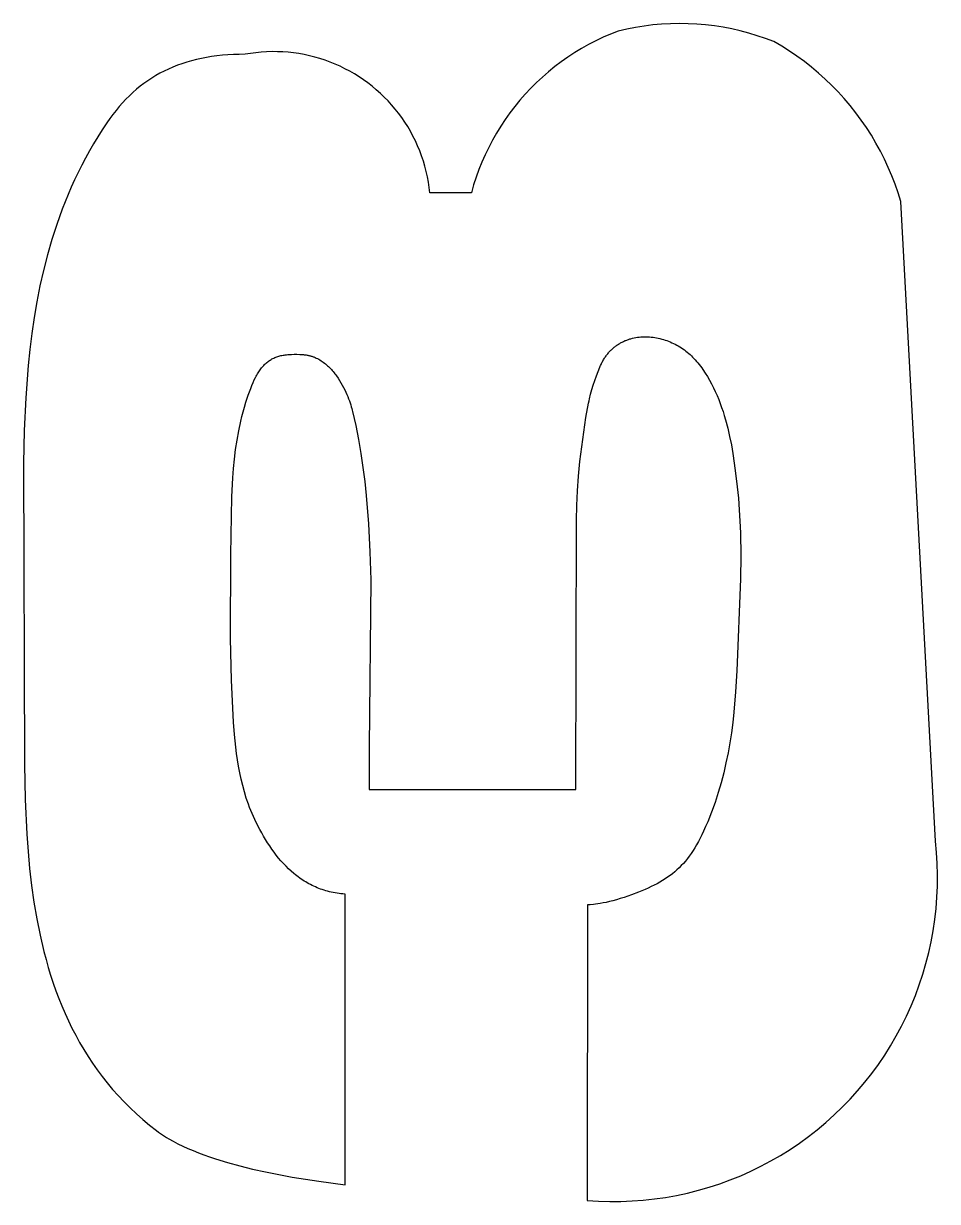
# Model space of a CAD drawing. Extents: x -486 to -411, y 6 to 106.
# Drawn here: x -456.73 to -452.69, y 38.22 to 43.42 of the extents above; entities that cross this region are included whole.
import ezdxf

# ---------------------------------------------------------------- set-up
doc = ezdxf.new("R2010")
doc.units = 0
doc.layers.add('MOSFET$MASK', color=7, linetype='CONTINUOUS')

msp = doc.modelspace()

# ---------------------------------------------------------------- linework, layer by layer
at = {"layer": 'MOSFET$MASK', "color": 250}
for p, q in [((-453.986, 43.412, -3.3305), (-454.0244, 43.406, -3.3305)), ((-453.9473, 43.4168, -3.3305), (-453.986, 43.412, -3.3305)), ((-453.9086, 43.4202, -3.3305), (-453.9473, 43.4168, -3.3305)), ((-453.8697, 43.4222, -3.3305), (-453.9086, 43.4202, -3.3305)), ((-453.8308, 43.4229, -3.3305), (-453.8697, 43.4222, -3.3305)), ((-453.7918, 43.4223, -3.3305), (-453.8308, 43.4229, -3.3305)), ((-453.7529, 43.4204, -3.3305), (-453.7918, 43.4223, -3.3305)), ((-453.7142, 43.4171, -3.3305), (-453.7529, 43.4204, -3.3305)), ((-453.6755, 43.4124, -3.3305), (-453.7142, 43.4171, -3.3305)), ((-453.637, 43.4065, -3.3305), (-453.6755, 43.4124, -3.3305)), ((-454.1666, 43.3624, -3.3305), (-454.1989, 43.347, -3.3305)), ((-454.1338, 43.3767, -3.3305), (-454.1666, 43.3624, -3.3305)), ((-454.1006, 43.3899, -3.3305), (-454.1338, 43.3767, -3.3305)), ((-454.0626, 43.3986, -3.3305), (-454.1006, 43.3899, -3.3305)), ((-454.0244, 43.406, -3.3305), (-454.0626, 43.3986, -3.3305)), ((-453.5988, 43.3992, -3.3305), (-453.637, 43.4065, -3.3305)), ((-453.5608, 43.3906, -3.3305), (-453.5988, 43.3992, -3.3305)), ((-453.5232, 43.3807, -3.3305), (-453.5608, 43.3906, -3.3305)), ((-453.4859, 43.3695, -3.3305), (-453.5232, 43.3807, -3.3305)), ((-453.449, 43.357, -3.3305), (-453.4859, 43.3695, -3.3305)), ((-453.4126, 43.3433, -3.3305), (-453.449, 43.357, -3.3305)), ((-454.2617, 43.313, -3.3305), (-454.2923, 43.2945, -3.3305)), ((-454.2306, 43.3306, -3.3305), (-454.2617, 43.313, -3.3305)), ((-454.1989, 43.347, -3.3305), (-454.2306, 43.3306, -3.3305)), ((-453.3779, 43.323, -3.3305), (-453.4126, 43.3433, -3.3305)), ((-453.3439, 43.3016, -3.3305), (-453.3779, 43.323, -3.3305)), ((-456.0058, 43.2526, -3.3305), (-456.0266, 43.2459, -3.3305)), ((-455.9847, 43.2587, -3.3305), (-456.0058, 43.2526, -3.3305)), ((-455.9631, 43.2642, -3.3305), (-455.9847, 43.2587, -3.3305)), ((-455.941, 43.2691, -3.3305), (-455.9631, 43.2642, -3.3305)), ((-455.9185, 43.2734, -3.3305), (-455.941, 43.2691, -3.3305)), ((-455.8955, 43.2771, -3.3305), (-455.9185, 43.2734, -3.3305)), ((-455.8721, 43.2803, -3.3305), (-455.8955, 43.2771, -3.3305)), ((-455.8481, 43.2828, -3.3305), (-455.8721, 43.2803, -3.3305)), ((-455.8237, 43.2848, -3.3305), (-455.8481, 43.2828, -3.3305)), ((-455.7988, 43.2862, -3.3305), (-455.8237, 43.2848, -3.3305)), ((-455.7735, 43.287, -3.3305), (-455.7988, 43.2862, -3.3305)), ((-455.7476, 43.2873, -3.3305), (-455.7735, 43.287, -3.3305)), ((-455.7241, 43.2912, -3.3305), (-455.7476, 43.2873, -3.3305)), ((-455.7004, 43.2944, -3.3305), (-455.7241, 43.2912, -3.3305)), ((-455.6767, 43.2967, -3.3305), (-455.7004, 43.2944, -3.3305)), ((-455.6529, 43.2982, -3.3305), (-455.6767, 43.2967, -3.3305)), ((-455.629, 43.2989, -3.3305), (-455.6529, 43.2982, -3.3305)), ((-455.6051, 43.2988, -3.3305), (-455.629, 43.2989, -3.3305)), ((-455.5813, 43.2979, -3.3305), (-455.6051, 43.2988, -3.3305)), ((-455.5575, 43.2961, -3.3305), (-455.5813, 43.2979, -3.3305)), ((-455.5338, 43.2935, -3.3305), (-455.5575, 43.2961, -3.3305)), ((-455.5102, 43.2901, -3.3305), (-455.5338, 43.2935, -3.3305)), ((-455.4867, 43.2859, -3.3305), (-455.5102, 43.2901, -3.3305)), ((-455.4633, 43.2809, -3.3305), (-455.4867, 43.2859, -3.3305)), ((-455.4402, 43.2751, -3.3305), (-455.4633, 43.2809, -3.3305)), ((-455.4173, 43.2684, -3.3305), (-455.4402, 43.2751, -3.3305)), ((-455.3946, 43.261, -3.3305), (-455.4173, 43.2684, -3.3305)), ((-455.3722, 43.2529, -3.3305), (-455.3946, 43.261, -3.3305)), ((-455.3501, 43.2439, -3.3305), (-455.3722, 43.2529, -3.3305)), ((-454.3514, 43.2543, -3.3305), (-454.3799, 43.2328, -3.3305)), ((-454.3222, 43.2749, -3.3305), (-454.3514, 43.2543, -3.3305)), ((-454.2923, 43.2945, -3.3305), (-454.3222, 43.2749, -3.3305)), ((-453.3106, 43.279, -3.3305), (-453.3439, 43.3016, -3.3305)), ((-453.2781, 43.2553, -3.3305), (-453.3106, 43.279, -3.3305)), ((-453.2465, 43.2305, -3.3305), (-453.2781, 43.2553, -3.3305)), ((-456.1238, 43.2036, -3.3305), (-456.1421, 43.1933, -3.3305)), ((-456.1052, 43.2132, -3.3305), (-456.1238, 43.2036, -3.3305)), ((-456.0862, 43.2223, -3.3305), (-456.1052, 43.2132, -3.3305)), ((-456.0667, 43.2308, -3.3305), (-456.0862, 43.2223, -3.3305)), ((-456.0468, 43.2387, -3.3305), (-456.0667, 43.2308, -3.3305)), ((-456.0266, 43.2459, -3.3305), (-456.0468, 43.2387, -3.3305)), ((-455.3283, 43.2342, -3.3305), (-455.3501, 43.2439, -3.3305)), ((-455.3068, 43.2238, -3.3305), (-455.3283, 43.2342, -3.3305)), ((-455.2857, 43.2126, -3.3305), (-455.3068, 43.2238, -3.3305)), ((-455.265, 43.2007, -3.3305), (-455.2857, 43.2126, -3.3305)), ((-455.2448, 43.1881, -3.3305), (-455.265, 43.2007, -3.3305)), ((-454.4077, 43.2102, -3.3305), (-454.4346, 43.1868, -3.3305)), ((-454.3799, 43.2328, -3.3305), (-454.4077, 43.2102, -3.3305)), ((-453.2157, 43.2047, -3.3305), (-453.2465, 43.2305, -3.3305)), ((-453.1857, 43.1779, -3.3305), (-453.2157, 43.2047, -3.3305)), ((-456.1944, 43.1588, -3.3305), (-456.2111, 43.1461, -3.3305)), ((-456.1773, 43.1709, -3.3305), (-456.1944, 43.1588, -3.3305)), ((-456.1599, 43.1824, -3.3305), (-456.1773, 43.1709, -3.3305)), ((-456.1421, 43.1933, -3.3305), (-456.1599, 43.1824, -3.3305)), ((-455.225, 43.1748, -3.3305), (-455.2448, 43.1881, -3.3305)), ((-455.2056, 43.1608, -3.3305), (-455.225, 43.1748, -3.3305)), ((-455.1868, 43.1462, -3.3305), (-455.2056, 43.1608, -3.3305)), ((-454.4608, 43.1625, -3.3305), (-454.4862, 43.1373, -3.3305)), ((-454.4346, 43.1868, -3.3305), (-454.4608, 43.1625, -3.3305)), ((-453.1567, 43.15, -3.3305), (-453.1857, 43.1779, -3.3305)), ((-453.1287, 43.1212, -3.3305), (-453.1567, 43.15, -3.3305)), ((-456.2589, 43.1042, -3.3305), (-456.2742, 43.089, -3.3305)), ((-456.2433, 43.1188, -3.3305), (-456.2589, 43.1042, -3.3305)), ((-456.2274, 43.1327, -3.3305), (-456.2433, 43.1188, -3.3305)), ((-456.2111, 43.1461, -3.3305), (-456.2274, 43.1327, -3.3305)), ((-455.1684, 43.1309, -3.3305), (-455.1868, 43.1462, -3.3305)), ((-455.1506, 43.115, -3.3305), (-455.1684, 43.1309, -3.3305)), ((-455.1334, 43.0985, -3.3305), (-455.1506, 43.115, -3.3305)), ((-455.1167, 43.0814, -3.3305), (-455.1334, 43.0985, -3.3305)), ((-454.5106, 43.1112, -3.3305), (-454.5342, 43.0844, -3.3305)), ((-454.4862, 43.1373, -3.3305), (-454.5106, 43.1112, -3.3305)), ((-453.1016, 43.0915, -3.3305), (-453.1287, 43.1212, -3.3305)), ((-456.3036, 43.0567, -3.3305), (-456.3178, 43.0397, -3.3305)), ((-456.289, 43.0732, -3.3305), (-456.3036, 43.0567, -3.3305)), ((-456.2742, 43.089, -3.3305), (-456.289, 43.0732, -3.3305)), ((-455.1007, 43.0638, -3.3305), (-455.1167, 43.0814, -3.3305)), ((-455.0852, 43.0456, -3.3305), (-455.1007, 43.0638, -3.3305)), ((-455.0704, 43.0269, -3.3305), (-455.0852, 43.0456, -3.3305)), ((-454.5569, 43.0567, -3.3305), (-454.5786, 43.0283, -3.3305)), ((-454.5342, 43.0844, -3.3305), (-454.5569, 43.0567, -3.3305)), ((-453.0756, 43.0609, -3.3305), (-453.1016, 43.0915, -3.3305)), ((-453.0506, 43.0294, -3.3305), (-453.0756, 43.0609, -3.3305)), ((-456.3453, 43.0036, -3.3305), (-456.3585, 42.9847, -3.3305)), ((-456.3317, 43.022, -3.3305), (-456.3453, 43.0036, -3.3305)), ((-456.3178, 43.0397, -3.3305), (-456.3317, 43.022, -3.3305)), ((-455.0562, 43.0077, -3.3305), (-455.0704, 43.0269, -3.3305)), ((-455.0428, 42.988, -3.3305), (-455.0562, 43.0077, -3.3305)), ((-454.5993, 42.9992, -3.3305), (-454.6191, 42.9694, -3.3305)), ((-454.5786, 43.0283, -3.3305), (-454.5993, 42.9992, -3.3305)), ((-453.0267, 42.997, -3.3305), (-453.0506, 43.0294, -3.3305)), ((-453.0039, 42.9639, -3.3305), (-453.0267, 42.997, -3.3305)), ((-456.3788, 42.9541, -3.3305), (-456.3983, 42.9233, -3.3305)), ((-456.3585, 42.9847, -3.3305), (-456.3788, 42.9541, -3.3305)), ((-455.0299, 42.9679, -3.3305), (-455.0428, 42.988, -3.3305)), ((-455.0178, 42.9473, -3.3305), (-455.0299, 42.9679, -3.3305)), ((-455.0065, 42.9263, -3.3305), (-455.0178, 42.9473, -3.3305)), ((-454.6378, 42.939, -3.3305), (-454.6555, 42.9079, -3.3305)), ((-454.6191, 42.9694, -3.3305), (-454.6378, 42.939, -3.3305)), ((-452.9822, 42.9301, -3.3305), (-453.0039, 42.9639, -3.3305)), ((-456.4172, 42.8922, -3.3305), (-456.4353, 42.8609, -3.3305)), ((-456.3983, 42.9233, -3.3305), (-456.4172, 42.8922, -3.3305)), ((-454.9958, 42.905, -3.3305), (-455.0065, 42.9263, -3.3305)), ((-454.9859, 42.8833, -3.3305), (-454.9958, 42.905, -3.3305)), ((-454.6555, 42.9079, -3.3305), (-454.6721, 42.8763, -3.3305)), ((-452.9617, 42.8955, -3.3305), (-452.9822, 42.9301, -3.3305)), ((-452.9424, 42.8603, -3.3305), (-452.9617, 42.8955, -3.3305)), ((-456.4353, 42.8609, -3.3305), (-456.4527, 42.8294, -3.3305)), ((-454.9767, 42.8613, -3.3305), (-454.9859, 42.8833, -3.3305)), ((-454.9683, 42.8389, -3.3305), (-454.9767, 42.8613, -3.3305)), ((-454.9607, 42.8163, -3.3305), (-454.9683, 42.8389, -3.3305)), ((-454.6877, 42.8441, -3.3305), (-454.7021, 42.8114, -3.3305)), ((-454.6721, 42.8763, -3.3305), (-454.6877, 42.8441, -3.3305)), ((-452.9243, 42.8244, -3.3305), (-452.9424, 42.8603, -3.3305)), ((-456.4694, 42.7977, -3.3305), (-456.4854, 42.7658, -3.3305)), ((-456.4527, 42.8294, -3.3305), (-456.4694, 42.7977, -3.3305)), ((-454.9539, 42.7934, -3.3305), (-454.9607, 42.8163, -3.3305)), ((-454.9478, 42.7704, -3.3305), (-454.9539, 42.7934, -3.3305)), ((-454.7021, 42.8114, -3.3305), (-454.7155, 42.7783, -3.3305)), ((-452.9074, 42.7879, -3.3305), (-452.9243, 42.8244, -3.3305)), ((-452.8917, 42.7509, -3.3305), (-452.9074, 42.7879, -3.3305)), ((-456.5008, 42.7336, -3.3305), (-456.5155, 42.7013, -3.3305)), ((-456.4854, 42.7658, -3.3305), (-456.5008, 42.7336, -3.3305)), ((-454.9426, 42.7471, -3.3305), (-454.9478, 42.7704, -3.3305)), ((-454.9381, 42.7236, -3.3305), (-454.9426, 42.7471, -3.3305)), ((-454.7277, 42.7447, -3.3305), (-454.7388, 42.7107, -3.3305)), ((-454.7155, 42.7783, -3.3305), (-454.7277, 42.7447, -3.3305)), ((-452.8773, 42.7134, -3.3305), (-452.8917, 42.7509, -3.3305)), ((-456.5155, 42.7013, -3.3305), (-456.5296, 42.6687, -3.3305)), ((-454.9345, 42.7001, -3.3305), (-454.9381, 42.7236, -3.3305)), ((-454.9317, 42.6764, -3.3305), (-454.9345, 42.7001, -3.3305)), ((-454.7388, 42.7107, -3.3305), (-454.7487, 42.6764, -3.3305)), ((-452.8641, 42.6754, -3.3305), (-452.8773, 42.7134, -3.3305)), ((-456.543, 42.636, -3.3305), (-456.5559, 42.6031, -3.3305)), ((-456.5296, 42.6687, -3.3305), (-456.543, 42.636, -3.3305)), ((-454.7487, 42.6764, -3.3305), (-454.9317, 42.6764, -3.3305)), ((-452.8523, 42.637, -3.3305), (-452.8641, 42.6754, -3.3305)), ((-452.6994, 39.814, -3.3305), (-452.8523, 42.637, -3.3305)), ((-456.5559, 42.6031, -3.3305), (-456.5798, 42.5367, -3.3305)), ((-456.5798, 42.5367, -3.3305), (-456.6014, 42.4696, -3.3305)), ((-456.6014, 42.4696, -3.3305), (-456.6209, 42.4019, -3.3305)), ((-456.6209, 42.4019, -3.3305), (-456.6383, 42.3336, -3.3305)), ((-456.6383, 42.3336, -3.3305), (-456.6538, 42.2647, -3.3305)), ((-456.6538, 42.2647, -3.3305), (-456.6674, 42.1953, -3.3305)), ((-456.6674, 42.1953, -3.3305), (-456.6793, 42.1255, -3.3305)), ((-456.6793, 42.1255, -3.3305), (-456.6896, 42.0552, -3.3305)), ((-456.6896, 42.0552, -3.3305), (-456.6983, 41.9845, -3.3305)), ((-454.1089, 42.0012, -3.3305), (-454.1058, 42.0034, -3.3305)), ((-454.1058, 42.0034, -3.3305), (-454.1026, 42.0056, -3.3305)), ((-454.1026, 42.0056, -3.3305), (-454.0995, 42.0077, -3.3305)), ((-454.0995, 42.0077, -3.3305), (-454.0962, 42.0097, -3.3305)), ((-454.0962, 42.0097, -3.3305), (-454.093, 42.0116, -3.3305)), ((-454.093, 42.0116, -3.3305), (-454.0897, 42.0135, -3.3305)), ((-454.0897, 42.0135, -3.3305), (-454.0864, 42.0154, -3.3305)), ((-454.0864, 42.0154, -3.3305), (-454.083, 42.0171, -3.3305)), ((-454.083, 42.0171, -3.3305), (-454.0797, 42.0188, -3.3305)), ((-454.0797, 42.0188, -3.3305), (-454.0763, 42.0204, -3.3305)), ((-454.0763, 42.0204, -3.3305), (-454.0728, 42.022, -3.3305)), ((-454.0728, 42.022, -3.3305), (-454.0694, 42.0235, -3.3305)), ((-454.0694, 42.0235, -3.3305), (-454.0659, 42.0249, -3.3305)), ((-454.0659, 42.0249, -3.3305), (-454.0624, 42.0263, -3.3305)), ((-454.0624, 42.0263, -3.3305), (-454.0589, 42.0276, -3.3305)), ((-454.0589, 42.0276, -3.3305), (-454.0554, 42.0288, -3.3305)), ((-454.0554, 42.0288, -3.3305), (-454.0518, 42.03, -3.3305)), ((-454.0518, 42.03, -3.3305), (-454.0482, 42.0311, -3.3305)), ((-454.0482, 42.0311, -3.3305), (-454.0446, 42.0321, -3.3305)), ((-454.0446, 42.0321, -3.3305), (-454.0373, 42.034, -3.3305)), ((-454.0373, 42.034, -3.3305), (-454.03, 42.0357, -3.3305)), ((-454.03, 42.0357, -3.3305), (-454.0226, 42.0371, -3.3305)), ((-454.0226, 42.0371, -3.3305), (-454.0151, 42.0383, -3.3305)), ((-454.0151, 42.0383, -3.3305), (-454.0076, 42.0392, -3.3305)), ((-454.0076, 42.0392, -3.3305), (-454.0001, 42.0399, -3.3305)), ((-454.0001, 42.0399, -3.3305), (-453.9925, 42.0404, -3.3305)), ((-453.9925, 42.0404, -3.3305), (-453.9848, 42.0406, -3.3305)), ((-453.9848, 42.0406, -3.3305), (-453.9772, 42.0406, -3.3305)), ((-453.9772, 42.0406, -3.3305), (-453.9695, 42.0404, -3.3305)), ((-453.9695, 42.0404, -3.3305), (-453.9618, 42.0399, -3.3305)), ((-453.9618, 42.0399, -3.3305), (-453.9541, 42.0392, -3.3305)), ((-453.9541, 42.0392, -3.3305), (-453.9464, 42.0383, -3.3305)), ((-453.9464, 42.0383, -3.3305), (-453.9387, 42.0372, -3.3305)), ((-453.9387, 42.0372, -3.3305), (-453.931, 42.0359, -3.3305)), ((-453.931, 42.0359, -3.3305), (-453.9233, 42.0343, -3.3305)), ((-453.9233, 42.0343, -3.3305), (-453.9157, 42.0326, -3.3305)), ((-453.9157, 42.0326, -3.3305), (-453.908, 42.0306, -3.3305)), ((-453.908, 42.0306, -3.3305), (-453.9004, 42.0284, -3.3305)), ((-453.9004, 42.0284, -3.3305), (-453.8929, 42.026, -3.3305)), ((-453.8929, 42.026, -3.3305), (-453.8854, 42.0235, -3.3305)), ((-453.8854, 42.0235, -3.3305), (-453.8779, 42.0207, -3.3305)), ((-453.8779, 42.0207, -3.3305), (-453.8706, 42.0177, -3.3305)), ((-453.8706, 42.0177, -3.3305), (-453.8632, 42.0145, -3.3305)), ((-453.8632, 42.0145, -3.3305), (-453.856, 42.0112, -3.3305)), ((-453.856, 42.0112, -3.3305), (-453.8488, 42.0076, -3.3305)), ((-453.8488, 42.0076, -3.3305), (-453.8418, 42.0039, -3.3305)), ((-453.8418, 42.0039, -3.3305), (-453.8348, 41.9999, -3.3305)), ((-456.6983, 41.9845, -3.3305), (-456.7057, 41.9135, -3.3305)), ((-455.6127, 41.9504, -3.3305), (-455.6083, 41.952, -3.3305)), ((-455.6083, 41.952, -3.3305), (-455.6039, 41.9535, -3.3305)), ((-455.6039, 41.9535, -3.3305), (-455.5994, 41.9548, -3.3305)), ((-455.5994, 41.9548, -3.3305), (-455.5948, 41.9561, -3.3305)), ((-455.5948, 41.9561, -3.3305), (-455.5901, 41.9573, -3.3305)), ((-455.5901, 41.9573, -3.3305), (-455.5853, 41.9583, -3.3305)), ((-455.5853, 41.9583, -3.3305), (-455.5804, 41.9593, -3.3305)), ((-455.5804, 41.9593, -3.3305), (-455.5754, 41.9601, -3.3305)), ((-455.5754, 41.9601, -3.3305), (-455.5703, 41.9609, -3.3305)), ((-455.5703, 41.9609, -3.3305), (-455.5651, 41.9615, -3.3305)), ((-455.5651, 41.9615, -3.3305), (-455.5598, 41.9621, -3.3305)), ((-455.5598, 41.9621, -3.3305), (-455.5543, 41.9625, -3.3305)), ((-455.5543, 41.9625, -3.3305), (-455.5488, 41.9629, -3.3305)), ((-455.5488, 41.9629, -3.3305), (-455.5431, 41.9631, -3.3305)), ((-455.5431, 41.9631, -3.3305), (-455.5315, 41.9634, -3.3305)), ((-455.5315, 41.9634, -3.3305), (-455.5193, 41.9633, -3.3305)), ((-455.5193, 41.9633, -3.3305), (-455.5067, 41.9629, -3.3305)), ((-455.5067, 41.9629, -3.3305), (-455.4935, 41.9622, -3.3305)), ((-455.4935, 41.9622, -3.3305), (-455.4902, 41.9619, -3.3305)), ((-455.4902, 41.9619, -3.3305), (-455.487, 41.9616, -3.3305)), ((-455.487, 41.9616, -3.3305), (-455.4838, 41.9613, -3.3305)), ((-455.4838, 41.9613, -3.3305), (-455.4807, 41.9608, -3.3305)), ((-455.4807, 41.9608, -3.3305), (-455.4775, 41.9604, -3.3305)), ((-455.4775, 41.9604, -3.3305), (-455.4744, 41.9598, -3.3305)), ((-455.4744, 41.9598, -3.3305), (-455.4713, 41.9592, -3.3305)), ((-455.4713, 41.9592, -3.3305), (-455.4683, 41.9586, -3.3305)), ((-455.4683, 41.9586, -3.3305), (-455.4652, 41.9579, -3.3305)), ((-455.4652, 41.9579, -3.3305), (-455.4622, 41.9571, -3.3305)), ((-455.4622, 41.9571, -3.3305), (-455.4592, 41.9563, -3.3305)), ((-455.4592, 41.9563, -3.3305), (-455.4563, 41.9554, -3.3305)), ((-455.4563, 41.9554, -3.3305), (-455.4533, 41.9545, -3.3305)), ((-455.4533, 41.9545, -3.3305), (-455.4504, 41.9536, -3.3305)), ((-455.4504, 41.9536, -3.3305), (-455.4476, 41.9525, -3.3305)), ((-455.4476, 41.9525, -3.3305), (-455.4447, 41.9515, -3.3305)), ((-455.4447, 41.9515, -3.3305), (-455.4419, 41.9504, -3.3305)), ((-454.1586, 41.9493, -3.3305), (-454.1562, 41.9528, -3.3305)), ((-454.1562, 41.9528, -3.3305), (-454.1538, 41.9562, -3.3305)), ((-454.1538, 41.9562, -3.3305), (-454.1513, 41.9595, -3.3305)), ((-454.1513, 41.9595, -3.3305), (-454.1488, 41.9628, -3.3305)), ((-454.1488, 41.9628, -3.3305), (-454.1462, 41.966, -3.3305)), ((-454.1462, 41.966, -3.3305), (-454.1436, 41.9692, -3.3305)), ((-454.1436, 41.9692, -3.3305), (-454.1409, 41.9722, -3.3305)), ((-454.1409, 41.9722, -3.3305), (-454.1382, 41.9752, -3.3305)), ((-454.1382, 41.9752, -3.3305), (-454.1354, 41.9781, -3.3305)), ((-454.1354, 41.9781, -3.3305), (-454.1326, 41.981, -3.3305)), ((-454.1326, 41.981, -3.3305), (-454.1298, 41.9837, -3.3305)), ((-454.1298, 41.9837, -3.3305), (-454.1269, 41.9864, -3.3305)), ((-454.1269, 41.9864, -3.3305), (-454.124, 41.9891, -3.3305)), ((-454.124, 41.9891, -3.3305), (-454.1211, 41.9916, -3.3305)), ((-454.1211, 41.9916, -3.3305), (-454.1181, 41.9941, -3.3305)), ((-454.1181, 41.9941, -3.3305), (-454.1151, 41.9966, -3.3305)), ((-454.1151, 41.9966, -3.3305), (-454.112, 41.9989, -3.3305)), ((-454.112, 41.9989, -3.3305), (-454.1089, 42.0012, -3.3305)), ((-453.8348, 41.9999, -3.3305), (-453.8279, 41.9958, -3.3305)), ((-453.8279, 41.9958, -3.3305), (-453.8211, 41.9915, -3.3305)), ((-453.8211, 41.9915, -3.3305), (-453.8144, 41.987, -3.3305)), ((-453.8144, 41.987, -3.3305), (-453.8078, 41.9824, -3.3305)), ((-453.8078, 41.9824, -3.3305), (-453.8014, 41.9776, -3.3305)), ((-453.8014, 41.9776, -3.3305), (-453.7951, 41.9726, -3.3305)), ((-453.7951, 41.9726, -3.3305), (-453.7889, 41.9674, -3.3305)), ((-453.7889, 41.9674, -3.3305), (-453.7829, 41.9621, -3.3305)), ((-453.7829, 41.9621, -3.3305), (-453.777, 41.9566, -3.3305)), ((-453.777, 41.9566, -3.3305), (-453.7713, 41.9509, -3.3305)), ((-456.7057, 41.9135, -3.3305), (-456.7166, 41.7706, -3.3305)), ((-455.6812, 41.895, -3.3305), (-455.6782, 41.8992, -3.3305)), ((-455.6782, 41.8992, -3.3305), (-455.675, 41.9033, -3.3305)), ((-455.675, 41.9033, -3.3305), (-455.6719, 41.9071, -3.3305)), ((-455.6719, 41.9071, -3.3305), (-455.6686, 41.9109, -3.3305)), ((-455.6686, 41.9109, -3.3305), (-455.6654, 41.9145, -3.3305)), ((-455.6654, 41.9145, -3.3305), (-455.662, 41.9179, -3.3305)), ((-455.662, 41.9179, -3.3305), (-455.6586, 41.9212, -3.3305)), ((-455.6586, 41.9212, -3.3305), (-455.6552, 41.9244, -3.3305)), ((-455.6552, 41.9244, -3.3305), (-455.6517, 41.9274, -3.3305)), ((-455.6517, 41.9274, -3.3305), (-455.6481, 41.9303, -3.3305)), ((-455.6481, 41.9303, -3.3305), (-455.6445, 41.933, -3.3305)), ((-455.6445, 41.933, -3.3305), (-455.6408, 41.9357, -3.3305)), ((-455.6408, 41.9357, -3.3305), (-455.637, 41.9381, -3.3305)), ((-455.637, 41.9381, -3.3305), (-455.6331, 41.9405, -3.3305)), ((-455.6331, 41.9405, -3.3305), (-455.6292, 41.9427, -3.3305)), ((-455.6292, 41.9427, -3.3305), (-455.6252, 41.9448, -3.3305)), ((-455.6252, 41.9448, -3.3305), (-455.6211, 41.9468, -3.3305)), ((-455.6211, 41.9468, -3.3305), (-455.6169, 41.9486, -3.3305)), ((-455.6169, 41.9486, -3.3305), (-455.6127, 41.9504, -3.3305)), ((-455.4419, 41.9504, -3.3305), (-455.4391, 41.9492, -3.3305)), ((-455.4391, 41.9492, -3.3305), (-455.4336, 41.9467, -3.3305)), ((-455.4336, 41.9467, -3.3305), (-455.4282, 41.9441, -3.3305)), ((-455.4282, 41.9441, -3.3305), (-455.4228, 41.9413, -3.3305)), ((-455.4228, 41.9413, -3.3305), (-455.4176, 41.9383, -3.3305)), ((-455.4176, 41.9383, -3.3305), (-455.4125, 41.9351, -3.3305)), ((-455.4125, 41.9351, -3.3305), (-455.4075, 41.9318, -3.3305)), ((-455.4075, 41.9318, -3.3305), (-455.4026, 41.9284, -3.3305)), ((-455.4026, 41.9284, -3.3305), (-455.3978, 41.9248, -3.3305)), ((-455.3978, 41.9248, -3.3305), (-455.3931, 41.921, -3.3305)), ((-455.3931, 41.921, -3.3305), (-455.3885, 41.9171, -3.3305)), ((-455.3885, 41.9171, -3.3305), (-455.3839, 41.9131, -3.3305)), ((-455.3839, 41.9131, -3.3305), (-455.3795, 41.909, -3.3305)), ((-455.3795, 41.909, -3.3305), (-455.3752, 41.9048, -3.3305)), ((-455.3752, 41.9048, -3.3305), (-455.371, 41.9005, -3.3305)), ((-455.371, 41.9005, -3.3305), (-455.3668, 41.896, -3.3305)), ((-454.1891, 41.8871, -3.3305), (-454.1816, 41.906, -3.3305)), ((-454.1816, 41.906, -3.3305), (-454.1798, 41.9103, -3.3305)), ((-454.1798, 41.9103, -3.3305), (-454.1779, 41.9145, -3.3305)), ((-454.1779, 41.9145, -3.3305), (-454.176, 41.9187, -3.3305)), ((-454.176, 41.9187, -3.3305), (-454.174, 41.9228, -3.3305)), ((-454.174, 41.9228, -3.3305), (-454.1719, 41.9268, -3.3305)), ((-454.1719, 41.9268, -3.3305), (-454.1698, 41.9307, -3.3305)), ((-454.1698, 41.9307, -3.3305), (-454.1677, 41.9346, -3.3305)), ((-454.1677, 41.9346, -3.3305), (-454.1655, 41.9384, -3.3305)), ((-454.1655, 41.9384, -3.3305), (-454.1633, 41.9421, -3.3305)), ((-454.1633, 41.9421, -3.3305), (-454.161, 41.9457, -3.3305)), ((-454.161, 41.9457, -3.3305), (-454.1586, 41.9493, -3.3305)), ((-453.7713, 41.9509, -3.3305), (-453.7657, 41.9451, -3.3305)), ((-453.7657, 41.9451, -3.3305), (-453.7603, 41.9392, -3.3305)), ((-453.7603, 41.9392, -3.3305), (-453.7543, 41.9322, -3.3305)), ((-453.7543, 41.9322, -3.3305), (-453.7483, 41.9251, -3.3305)), ((-453.7483, 41.9251, -3.3305), (-453.7426, 41.9179, -3.3305)), ((-453.7426, 41.9179, -3.3305), (-453.7369, 41.9105, -3.3305)), ((-453.7369, 41.9105, -3.3305), (-453.7314, 41.9031, -3.3305)), ((-453.7314, 41.9031, -3.3305), (-453.7261, 41.8956, -3.3305)), ((-455.7126, 41.8381, -3.3305), (-455.7072, 41.85, -3.3305)), ((-455.7072, 41.85, -3.3305), (-455.7016, 41.8612, -3.3305)), ((-455.7016, 41.8612, -3.3305), (-455.6988, 41.8665, -3.3305)), ((-455.6988, 41.8665, -3.3305), (-455.696, 41.8717, -3.3305)), ((-455.696, 41.8717, -3.3305), (-455.6931, 41.8767, -3.3305)), ((-455.6931, 41.8767, -3.3305), (-455.6902, 41.8815, -3.3305)), ((-455.6902, 41.8815, -3.3305), (-455.6872, 41.8862, -3.3305)), ((-455.6872, 41.8862, -3.3305), (-455.6843, 41.8907, -3.3305)), ((-455.6843, 41.8907, -3.3305), (-455.6812, 41.895, -3.3305)), ((-455.3668, 41.896, -3.3305), (-455.3628, 41.8915, -3.3305)), ((-455.3628, 41.8915, -3.3305), (-455.3589, 41.8869, -3.3305)), ((-455.3589, 41.8869, -3.3305), (-455.355, 41.8822, -3.3305)), ((-455.355, 41.8822, -3.3305), (-455.3513, 41.8775, -3.3305)), ((-455.3513, 41.8775, -3.3305), (-455.3476, 41.8726, -3.3305)), ((-455.3476, 41.8726, -3.3305), (-455.344, 41.8677, -3.3305)), ((-455.344, 41.8677, -3.3305), (-455.3371, 41.8578, -3.3305)), ((-455.3371, 41.8578, -3.3305), (-455.3306, 41.8477, -3.3305)), ((-455.3306, 41.8477, -3.3305), (-455.3245, 41.8374, -3.3305)), ((-454.2102, 41.8274, -3.3305), (-454.2035, 41.8476, -3.3305)), ((-454.2035, 41.8476, -3.3305), (-454.1964, 41.8676, -3.3305)), ((-454.1964, 41.8676, -3.3305), (-454.1891, 41.8871, -3.3305)), ((-453.7261, 41.8956, -3.3305), (-453.7157, 41.8804, -3.3305)), ((-453.7157, 41.8804, -3.3305), (-453.7059, 41.8647, -3.3305)), ((-453.7059, 41.8647, -3.3305), (-453.6965, 41.8487, -3.3305)), ((-453.6965, 41.8487, -3.3305), (-453.6876, 41.8324, -3.3305)), ((-455.7337, 41.7833, -3.3305), (-455.7285, 41.7982, -3.3305)), ((-455.7285, 41.7982, -3.3305), (-455.7232, 41.8122, -3.3305)), ((-455.7232, 41.8122, -3.3305), (-455.718, 41.8255, -3.3305)), ((-455.718, 41.8255, -3.3305), (-455.7126, 41.8381, -3.3305)), ((-455.3245, 41.8374, -3.3305), (-455.3187, 41.8271, -3.3305)), ((-455.3187, 41.8271, -3.3305), (-455.3132, 41.8168, -3.3305)), ((-455.3132, 41.8168, -3.3305), (-455.3081, 41.8066, -3.3305)), ((-455.3081, 41.8066, -3.3305), (-455.3033, 41.7964, -3.3305)), ((-455.3033, 41.7964, -3.3305), (-455.2989, 41.7863, -3.3305)), ((-454.2221, 41.787, -3.3305), (-454.2165, 41.8072, -3.3305)), ((-454.2165, 41.8072, -3.3305), (-454.2102, 41.8274, -3.3305)), ((-453.6876, 41.8324, -3.3305), (-453.6792, 41.8158, -3.3305)), ((-453.6792, 41.8158, -3.3305), (-453.6712, 41.799, -3.3305)), ((-453.6712, 41.799, -3.3305), (-453.6636, 41.7818, -3.3305)), ((-456.7166, 41.7706, -3.3305), (-456.7232, 41.6268, -3.3305)), ((-455.7504, 41.7303, -3.3305), (-455.7441, 41.7514, -3.3305)), ((-455.7441, 41.7514, -3.3305), (-455.7337, 41.7833, -3.3305)), ((-455.2989, 41.7863, -3.3305), (-455.2948, 41.7765, -3.3305)), ((-455.2948, 41.7765, -3.3305), (-455.291, 41.7668, -3.3305)), ((-455.291, 41.7668, -3.3305), (-455.2875, 41.7575, -3.3305)), ((-455.2875, 41.7575, -3.3305), (-455.2844, 41.7485, -3.3305)), ((-455.2844, 41.7485, -3.3305), (-455.2815, 41.7399, -3.3305)), ((-454.2424, 41.6842, -3.3305), (-454.231, 41.7481, -3.3305)), ((-454.231, 41.7481, -3.3305), (-454.2291, 41.7576, -3.3305)), ((-454.2291, 41.7576, -3.3305), (-454.227, 41.7673, -3.3305)), ((-454.227, 41.7673, -3.3305), (-454.2221, 41.787, -3.3305)), ((-453.6636, 41.7818, -3.3305), (-453.6564, 41.7644, -3.3305)), ((-453.6564, 41.7644, -3.3305), (-453.6497, 41.7468, -3.3305)), ((-453.6497, 41.7468, -3.3305), (-453.6433, 41.729, -3.3305)), ((-455.7618, 41.6884, -3.3305), (-455.7563, 41.7093, -3.3305)), ((-455.7563, 41.7093, -3.3305), (-455.7504, 41.7303, -3.3305)), ((-455.2815, 41.7399, -3.3305), (-455.279, 41.7317, -3.3305)), ((-455.279, 41.7317, -3.3305), (-455.2768, 41.724, -3.3305)), ((-455.2768, 41.724, -3.3305), (-455.2748, 41.7169, -3.3305)), ((-455.2748, 41.7169, -3.3305), (-455.2732, 41.7104, -3.3305)), ((-455.2732, 41.7104, -3.3305), (-455.2595, 41.6493, -3.3305)), ((-453.6433, 41.729, -3.3305), (-453.6373, 41.7111, -3.3305)), ((-453.6373, 41.7111, -3.3305), (-453.6316, 41.6929, -3.3305)), ((-453.6316, 41.6929, -3.3305), (-453.6263, 41.6746, -3.3305)), ((-455.7759, 41.6257, -3.3305), (-455.7669, 41.6675, -3.3305)), ((-455.7669, 41.6675, -3.3305), (-455.7618, 41.6884, -3.3305)), ((-455.2595, 41.6493, -3.3305), (-455.2473, 41.5879, -3.3305)), ((-454.2525, 41.6199, -3.3305), (-454.2424, 41.6842, -3.3305)), ((-453.6263, 41.6746, -3.3305), (-453.6165, 41.6377, -3.3305)), ((-456.7232, 41.6268, -3.3305), (-456.7263, 41.4825, -3.3305)), ((-455.7836, 41.584, -3.3305), (-455.7759, 41.6257, -3.3305)), ((-455.2473, 41.5879, -3.3305), (-455.2367, 41.5262, -3.3305)), ((-454.2614, 41.5554, -3.3305), (-454.2525, 41.6199, -3.3305)), ((-453.6165, 41.6377, -3.3305), (-453.608, 41.6004, -3.3305)), ((-453.608, 41.6004, -3.3305), (-453.6005, 41.563, -3.3305)), ((-455.7951, 41.5008, -3.3305), (-455.7899, 41.5424, -3.3305)), ((-455.7899, 41.5424, -3.3305), (-455.7836, 41.584, -3.3305)), ((-454.2689, 41.4906, -3.3305), (-454.2614, 41.5554, -3.3305)), ((-453.6005, 41.563, -3.3305), (-453.5939, 41.5255, -3.3305)), ((-455.7993, 41.4591, -3.3305), (-455.7951, 41.5008, -3.3305)), ((-455.2367, 41.5262, -3.3305), (-455.2275, 41.4642, -3.3305)), ((-454.275, 41.4257, -3.3305), (-454.2689, 41.4906, -3.3305)), ((-453.5939, 41.5255, -3.3305), (-453.583, 41.4511, -3.3305)), ((-456.7263, 41.4825, -3.3305), (-456.7225, 40.1531, -3.3305)), ((-455.8025, 41.4174, -3.3305), (-455.7993, 41.4591, -3.3305)), ((-455.2275, 41.4642, -3.3305), (-455.2195, 41.4021, -3.3305)), ((-453.583, 41.4511, -3.3305), (-453.5743, 41.3785, -3.3305)), ((-455.8068, 41.3337, -3.3305), (-455.8025, 41.4174, -3.3305)), ((-455.2195, 41.4021, -3.3305), (-455.2128, 41.3398, -3.3305)), ((-454.2798, 41.3607, -3.3305), (-454.275, 41.4257, -3.3305)), ((-455.8105, 41.0778, -3.3305), (-455.8068, 41.3337, -3.3305)), ((-455.2128, 41.3398, -3.3305), (-455.2026, 41.215, -3.3305)), ((-454.2831, 41.2956, -3.3305), (-454.2798, 41.3607, -3.3305)), ((-453.5743, 41.3785, -3.3305), (-453.5692, 41.3279, -3.3305)), ((-453.5692, 41.3279, -3.3305), (-453.5653, 41.2773, -3.3305)), ((-454.285, 41.2307, -3.3305), (-454.2831, 41.2956, -3.3305)), ((-453.5653, 41.2773, -3.3305), (-453.5624, 41.2266, -3.3305)), ((-454.2872, 40.043, -3.3305), (-454.285, 41.2307, -3.3305)), ((-453.5624, 41.2266, -3.3305), (-453.5604, 41.1758, -3.3305)), ((-455.2026, 41.215, -3.3305), (-455.1963, 41.092, -3.3305)), ((-453.5604, 41.1758, -3.3305), (-453.559, 41.0741, -3.3305)), ((-455.8118, 40.7088, -3.3305), (-455.8105, 41.0778, -3.3305)), ((-455.1963, 41.092, -3.3305), (-455.193, 40.9684, -3.3305)), ((-453.559, 41.0741, -3.3305), (-453.5601, 40.9723, -3.3305)), ((-455.193, 40.9684, -3.3305), (-455.1992, 40.2301, -3.3305)), ((-453.5601, 40.9723, -3.3305), (-453.5767, 40.5657, -3.3305)), ((-455.8078, 40.5244, -3.3305), (-455.8118, 40.7088, -3.3305)), ((-453.5767, 40.5657, -3.3305), (-453.5817, 40.4742, -3.3305)), ((-455.7987, 40.3401, -3.3305), (-455.8078, 40.5244, -3.3305)), ((-453.5817, 40.4742, -3.3305), (-453.5894, 40.3834, -3.3305)), ((-455.7945, 40.2852, -3.3305), (-455.7987, 40.3401, -3.3305)), ((-453.5894, 40.3834, -3.3305), (-453.5944, 40.3383, -3.3305)), ((-453.6004, 40.2934, -3.3305), (-453.6072, 40.2487, -3.3305)), ((-453.5944, 40.3383, -3.3305), (-453.6004, 40.2934, -3.3305)), ((-455.7889, 40.2294, -3.3305), (-455.7945, 40.2852, -3.3305)), ((-453.6072, 40.2487, -3.3305), (-453.6151, 40.2042, -3.3305)), ((-455.7854, 40.2013, -3.3305), (-455.7889, 40.2294, -3.3305)), ((-455.7813, 40.1731, -3.3305), (-455.7854, 40.2013, -3.3305)), ((-455.1992, 40.2301, -3.3305), (-455.1992, 40.043, -3.3305)), ((-453.6151, 40.2042, -3.3305), (-453.6241, 40.1599, -3.3305)), ((-456.7225, 40.1531, -3.3305), (-456.7193, 39.9988, -3.3305)), ((-455.7767, 40.1449, -3.3305), (-455.7813, 40.1731, -3.3305)), ((-455.7713, 40.1167, -3.3305), (-455.7767, 40.1449, -3.3305)), ((-453.6241, 40.1599, -3.3305), (-453.6343, 40.1159, -3.3305)), ((-455.7653, 40.0885, -3.3305), (-455.7713, 40.1167, -3.3305)), ((-455.7585, 40.0605, -3.3305), (-455.7653, 40.0885, -3.3305)), ((-453.6343, 40.1159, -3.3305), (-453.6457, 40.0722, -3.3305)), ((-455.7509, 40.0325, -3.3305), (-455.7585, 40.0605, -3.3305)), ((-455.7425, 40.0048, -3.3305), (-455.7509, 40.0325, -3.3305)), ((-455.1992, 40.043, -3.3305), (-454.2872, 40.043, -3.3305)), ((-453.6584, 40.0288, -3.3305), (-453.6724, 39.9857, -3.3305)), ((-453.6457, 40.0722, -3.3305), (-453.6584, 40.0288, -3.3305)), ((-456.7193, 39.9988, -3.3305), (-456.712, 39.8454, -3.3305)), ((-455.7331, 39.9773, -3.3305), (-455.7425, 40.0048, -3.3305)), ((-455.728, 39.9636, -3.3305), (-455.7331, 39.9773, -3.3305)), ((-453.6724, 39.9857, -3.3305), (-453.6879, 39.9429, -3.3305)), ((-455.7227, 39.95, -3.3305), (-455.728, 39.9636, -3.3305)), ((-455.7171, 39.9365, -3.3305), (-455.7227, 39.95, -3.3305)), ((-455.7112, 39.9231, -3.3305), (-455.7171, 39.9365, -3.3305)), ((-453.6879, 39.9429, -3.3305), (-453.7049, 39.9004, -3.3305)), ((-455.7051, 39.9098, -3.3305), (-455.7112, 39.9231, -3.3305)), ((-455.6987, 39.8966, -3.3305), (-455.7051, 39.9098, -3.3305)), ((-455.6829, 39.866, -3.3305), (-455.6987, 39.8966, -3.3305)), ((-453.714, 39.8793, -3.3305), (-453.7235, 39.8583, -3.3305)), ((-453.7049, 39.9004, -3.3305), (-453.714, 39.8793, -3.3305)), ((-456.712, 39.8454, -3.3305), (-456.7064, 39.7694, -3.3305)), ((-455.6746, 39.851, -3.3305), (-455.6829, 39.866, -3.3305)), ((-455.6662, 39.8362, -3.3305), (-455.6746, 39.851, -3.3305)), ((-455.6575, 39.8217, -3.3305), (-455.6662, 39.8362, -3.3305)), ((-455.6485, 39.8074, -3.3305), (-455.6575, 39.8217, -3.3305)), ((-453.7385, 39.8274, -3.3305), (-453.7461, 39.8129, -3.3305)), ((-453.7309, 39.8425, -3.3305), (-453.7385, 39.8274, -3.3305)), ((-453.7235, 39.8583, -3.3305), (-453.7309, 39.8425, -3.3305)), ((-456.7064, 39.7694, -3.3305), (-456.6994, 39.6939, -3.3305)), ((-455.6393, 39.7933, -3.3305), (-455.6485, 39.8074, -3.3305)), ((-455.6298, 39.7796, -3.3305), (-455.6393, 39.7933, -3.3305)), ((-455.6201, 39.7661, -3.3305), (-455.6298, 39.7796, -3.3305)), ((-453.7697, 39.7729, -3.3305), (-453.7779, 39.7607, -3.3305)), ((-453.7617, 39.7857, -3.3305), (-453.7697, 39.7729, -3.3305)), ((-453.7538, 39.799, -3.3305), (-453.7617, 39.7857, -3.3305)), ((-453.7461, 39.8129, -3.3305), (-453.7538, 39.799, -3.3305)), ((-452.6946, 39.7647, -3.3305), (-452.6994, 39.814, -3.3305)), ((-455.6101, 39.753, -3.3305), (-455.6201, 39.7661, -3.3305)), ((-455.5998, 39.7401, -3.3305), (-455.6101, 39.753, -3.3305)), ((-455.5893, 39.7277, -3.3305), (-455.5998, 39.7401, -3.3305)), ((-455.5784, 39.7156, -3.3305), (-455.5893, 39.7277, -3.3305)), ((-453.8124, 39.7166, -3.3305), (-453.8215, 39.7067, -3.3305)), ((-453.8034, 39.7269, -3.3305), (-453.8124, 39.7166, -3.3305)), ((-453.7947, 39.7377, -3.3305), (-453.8034, 39.7269, -3.3305)), ((-453.7862, 39.749, -3.3305), (-453.7947, 39.7377, -3.3305)), ((-453.7779, 39.7607, -3.3305), (-453.7862, 39.749, -3.3305)), ((-452.6916, 39.7153, -3.3305), (-452.6946, 39.7647, -3.3305)), ((-456.6994, 39.6939, -3.3305), (-456.6907, 39.619, -3.3305)), ((-455.5672, 39.7039, -3.3305), (-455.5784, 39.7156, -3.3305)), ((-455.5558, 39.6926, -3.3305), (-455.5672, 39.7039, -3.3305)), ((-455.544, 39.6818, -3.3305), (-455.5558, 39.6926, -3.3305)), ((-455.5319, 39.6714, -3.3305), (-455.544, 39.6818, -3.3305)), ((-455.5257, 39.6663, -3.3305), (-455.5319, 39.6714, -3.3305)), ((-455.5194, 39.6614, -3.3305), (-455.5257, 39.6663, -3.3305)), ((-453.8607, 39.671, -3.3305), (-453.8712, 39.6629, -3.3305)), ((-453.8505, 39.6794, -3.3305), (-453.8607, 39.671, -3.3305)), ((-453.8406, 39.6881, -3.3305), (-453.8505, 39.6794, -3.3305)), ((-453.8309, 39.6972, -3.3305), (-453.8406, 39.6881, -3.3305)), ((-453.8215, 39.7067, -3.3305), (-453.8309, 39.6972, -3.3305)), ((-452.6902, 39.6659, -3.3305), (-452.6916, 39.7153, -3.3305)), ((-452.6906, 39.6164, -3.3305), (-452.6902, 39.6659, -3.3305)), ((-456.6907, 39.619, -3.3305), (-456.6802, 39.5448, -3.3305)), ((-455.5131, 39.6566, -3.3305), (-455.5194, 39.6614, -3.3305)), ((-455.5066, 39.652, -3.3305), (-455.5131, 39.6566, -3.3305)), ((-455.5001, 39.6474, -3.3305), (-455.5066, 39.652, -3.3305)), ((-455.4935, 39.643, -3.3305), (-455.5001, 39.6474, -3.3305)), ((-455.4868, 39.6387, -3.3305), (-455.4935, 39.643, -3.3305)), ((-455.48, 39.6345, -3.3305), (-455.4868, 39.6387, -3.3305)), ((-455.4732, 39.6305, -3.3305), (-455.48, 39.6345, -3.3305)), ((-455.4662, 39.6266, -3.3305), (-455.4732, 39.6305, -3.3305)), ((-455.4592, 39.6229, -3.3305), (-455.4662, 39.6266, -3.3305)), ((-455.452, 39.6193, -3.3305), (-455.4592, 39.6229, -3.3305)), ((-455.4448, 39.6158, -3.3305), (-455.452, 39.6193, -3.3305)), ((-455.4374, 39.6125, -3.3305), (-455.4448, 39.6158, -3.3305)), ((-455.43, 39.6093, -3.3305), (-455.4374, 39.6125, -3.3305)), ((-453.9541, 39.6138, -3.3305), (-453.9675, 39.6075, -3.3305)), ((-453.9412, 39.6202, -3.3305), (-453.9541, 39.6138, -3.3305)), ((-453.9286, 39.6267, -3.3305), (-453.9412, 39.6202, -3.3305)), ((-453.9164, 39.6335, -3.3305), (-453.9286, 39.6267, -3.3305)), ((-453.9046, 39.6405, -3.3305), (-453.9164, 39.6335, -3.3305)), ((-453.8931, 39.6477, -3.3305), (-453.9046, 39.6405, -3.3305)), ((-453.882, 39.6552, -3.3305), (-453.8931, 39.6477, -3.3305)), ((-453.8712, 39.6629, -3.3305), (-453.882, 39.6552, -3.3305)), ((-452.6927, 39.5669, -3.3305), (-452.6906, 39.6164, -3.3305)), ((-455.4225, 39.6063, -3.3305), (-455.43, 39.6093, -3.3305)), ((-455.4149, 39.6034, -3.3305), (-455.4225, 39.6063, -3.3305)), ((-455.4072, 39.6007, -3.3305), (-455.4149, 39.6034, -3.3305)), ((-455.3993, 39.5981, -3.3305), (-455.4072, 39.6007, -3.3305)), ((-455.3914, 39.5957, -3.3305), (-455.3993, 39.5981, -3.3305)), ((-455.3834, 39.5935, -3.3305), (-455.3914, 39.5957, -3.3305)), ((-455.3753, 39.5914, -3.3305), (-455.3834, 39.5935, -3.3305)), ((-455.3671, 39.5895, -3.3305), (-455.3753, 39.5914, -3.3305)), ((-455.3587, 39.5877, -3.3305), (-455.3671, 39.5895, -3.3305)), ((-455.3503, 39.5861, -3.3305), (-455.3587, 39.5877, -3.3305)), ((-455.3418, 39.5847, -3.3305), (-455.3503, 39.5861, -3.3305)), ((-455.3331, 39.5835, -3.3305), (-455.3418, 39.5847, -3.3305)), ((-455.3244, 39.5824, -3.3305), (-455.3331, 39.5835, -3.3305)), ((-455.3156, 39.5816, -3.3305), (-455.3244, 39.5824, -3.3305)), ((-455.3066, 39.5809, -3.3305), (-455.3156, 39.5816, -3.3305)), ((-455.3066, 38.2985, -3.3305), (-455.3066, 39.5809, -3.3305)), ((-454.0911, 39.5609, -3.3305), (-454.1079, 39.5558, -3.3305)), ((-454.0736, 39.5666, -3.3305), (-454.0911, 39.5609, -3.3305)), ((-454.0409, 39.578, -3.3305), (-454.0736, 39.5666, -3.3305)), ((-454.0102, 39.5896, -3.3305), (-454.0409, 39.578, -3.3305)), ((-453.9813, 39.6014, -3.3305), (-454.0102, 39.5896, -3.3305)), ((-453.9675, 39.6075, -3.3305), (-453.9813, 39.6014, -3.3305)), ((-452.6965, 39.5176, -3.3305), (-452.6927, 39.5669, -3.3305)), ((-456.6802, 39.5448, -3.3305), (-456.6678, 39.4715, -3.3305)), ((-454.2358, 39.5329, -3.3305), (-454.2366, 38.2294, -3.3305)), ((-454.2327, 39.533, -3.3305), (-454.2358, 39.5329, -3.3305)), ((-454.2239, 39.5336, -3.3305), (-454.2327, 39.533, -3.3305)), ((-454.2096, 39.535, -3.3305), (-454.2239, 39.5336, -3.3305)), ((-454.2006, 39.5361, -3.3305), (-454.2096, 39.535, -3.3305)), ((-454.1904, 39.5376, -3.3305), (-454.2006, 39.5361, -3.3305)), ((-454.1791, 39.5394, -3.3305), (-454.1904, 39.5376, -3.3305)), ((-454.1668, 39.5417, -3.3305), (-454.1791, 39.5394, -3.3305)), ((-454.1534, 39.5444, -3.3305), (-454.1668, 39.5417, -3.3305)), ((-454.1391, 39.5477, -3.3305), (-454.1534, 39.5444, -3.3305)), ((-454.124, 39.5515, -3.3305), (-454.1391, 39.5477, -3.3305)), ((-454.1079, 39.5558, -3.3305), (-454.124, 39.5515, -3.3305)), ((-452.702, 39.4684, -3.3305), (-452.6965, 39.5176, -3.3305)), ((-456.6678, 39.4715, -3.3305), (-456.6532, 39.3991, -3.3305)), ((-452.7093, 39.4195, -3.3305), (-452.702, 39.4684, -3.3305)), ((-452.7182, 39.3708, -3.3305), (-452.7093, 39.4195, -3.3305)), ((-456.6532, 39.3991, -3.3305), (-456.6363, 39.3277, -3.3305)), ((-452.7287, 39.3225, -3.3305), (-452.7182, 39.3708, -3.3305)), ((-456.6363, 39.3277, -3.3305), (-456.627, 39.2924, -3.3305)), ((-452.741, 39.2745, -3.3305), (-452.7287, 39.3225, -3.3305)), ((-456.627, 39.2924, -3.3305), (-456.6171, 39.2575, -3.3305)), ((-456.6171, 39.2575, -3.3305), (-456.6065, 39.2228, -3.3305)), ((-452.7549, 39.227, -3.3305), (-452.741, 39.2745, -3.3305)), ((-456.6065, 39.2228, -3.3305), (-456.5952, 39.1884, -3.3305)), ((-452.7705, 39.1801, -3.3305), (-452.7549, 39.227, -3.3305)), ((-456.5952, 39.1884, -3.3305), (-456.5832, 39.1544, -3.3305)), ((-456.5832, 39.1544, -3.3305), (-456.5706, 39.1207, -3.3305)), ((-452.7876, 39.1337, -3.3305), (-452.7705, 39.1801, -3.3305)), ((-456.5706, 39.1207, -3.3305), (-456.5572, 39.0873, -3.3305)), ((-452.8064, 39.0879, -3.3305), (-452.7876, 39.1337, -3.3305)), ((-456.5572, 39.0873, -3.3305), (-456.5431, 39.0544, -3.3305)), ((-456.5431, 39.0544, -3.3305), (-456.5282, 39.0218, -3.3305)), ((-452.8486, 38.9984, -3.3305), (-452.8267, 39.0428, -3.3305)), ((-452.8267, 39.0428, -3.3305), (-452.8064, 39.0879, -3.3305)), ((-456.5282, 39.0218, -3.3305), (-456.5125, 38.9896, -3.3305)), ((-456.5125, 38.9896, -3.3305), (-456.496, 38.9578, -3.3305)), ((-452.872, 38.9548, -3.3305), (-452.8486, 38.9984, -3.3305)), ((-456.496, 38.9578, -3.3305), (-456.4787, 38.9264, -3.3305)), ((-452.8969, 38.912, -3.3305), (-452.872, 38.9548, -3.3305)), ((-456.4787, 38.9264, -3.3305), (-456.4605, 38.8954, -3.3305)), ((-456.4605, 38.8954, -3.3305), (-456.4415, 38.8649, -3.3305)), ((-452.9233, 38.8702, -3.3305), (-452.8969, 38.912, -3.3305)), ((-456.4415, 38.8649, -3.3305), (-456.4215, 38.8348, -3.3305)), ((-456.4215, 38.8348, -3.3305), (-456.4007, 38.8052, -3.3305)), ((-452.9511, 38.8292, -3.3305), (-452.9233, 38.8702, -3.3305)), ((-456.4007, 38.8052, -3.3305), (-456.379, 38.776, -3.3305)), ((-453.0109, 38.7504, -3.3305), (-452.9803, 38.7893, -3.3305)), ((-452.9803, 38.7893, -3.3305), (-452.9511, 38.8292, -3.3305)), ((-456.379, 38.776, -3.3305), (-456.3563, 38.7474, -3.3305)), ((-456.3563, 38.7474, -3.3305), (-456.3327, 38.7192, -3.3305)), ((-453.0428, 38.7126, -3.3305), (-453.0109, 38.7504, -3.3305)), ((-456.3327, 38.7192, -3.3305), (-456.308, 38.6915, -3.3305)), ((-456.308, 38.6915, -3.3305), (-456.2824, 38.6644, -3.3305)), ((-453.076, 38.6759, -3.3305), (-453.0428, 38.7126, -3.3305)), ((-456.2824, 38.6644, -3.3305), (-456.2557, 38.6378, -3.3305)), ((-456.2557, 38.6378, -3.3305), (-456.228, 38.6118, -3.3305)), ((-453.1462, 38.6061, -3.3305), (-453.1105, 38.6404, -3.3305)), ((-453.1105, 38.6404, -3.3305), (-453.076, 38.6759, -3.3305)), ((-456.228, 38.6118, -3.3305), (-456.1993, 38.5863, -3.3305)), ((-456.1993, 38.5863, -3.3305), (-456.1694, 38.5614, -3.3305)), ((-453.2209, 38.5413, -3.3305), (-453.183, 38.573, -3.3305)), ((-453.183, 38.573, -3.3305), (-453.1462, 38.6061, -3.3305)), ((-456.1694, 38.5614, -3.3305), (-456.1385, 38.5371, -3.3305)), ((-456.1385, 38.5371, -3.3305), (-456.1302, 38.5309, -3.3305)), ((-456.1302, 38.5309, -3.3305), (-456.1217, 38.5248, -3.3305)), ((-456.1217, 38.5248, -3.3305), (-456.1129, 38.5188, -3.3305)), ((-453.26, 38.5109, -3.3305), (-453.2209, 38.5413, -3.3305)), ((-456.1129, 38.5188, -3.3305), (-456.1038, 38.5129, -3.3305)), ((-456.1038, 38.5129, -3.3305), (-456.0945, 38.5071, -3.3305)), ((-456.0945, 38.5071, -3.3305), (-456.085, 38.5014, -3.3305)), ((-456.085, 38.5014, -3.3305), (-456.0653, 38.4902, -3.3305)), ((-456.0653, 38.4902, -3.3305), (-456.0446, 38.4794, -3.3305)), ((-456.0446, 38.4794, -3.3305), (-456.0232, 38.4689, -3.3305)), ((-456.0232, 38.4689, -3.3305), (-456.0009, 38.4587, -3.3305)), ((-453.3411, 38.4542, -3.3305), (-453.3, 38.4818, -3.3305)), ((-453.3, 38.4818, -3.3305), (-453.26, 38.5109, -3.3305)), ((-456.0009, 38.4587, -3.3305), (-455.9779, 38.4489, -3.3305)), ((-455.9779, 38.4489, -3.3305), (-455.9541, 38.4393, -3.3305)), ((-455.9541, 38.4393, -3.3305), (-455.9297, 38.4302, -3.3305)), ((-455.9297, 38.4302, -3.3305), (-455.9046, 38.4213, -3.3305)), ((-455.9046, 38.4213, -3.3305), (-455.879, 38.4127, -3.3305)), ((-453.4259, 38.4033, -3.3305), (-453.3831, 38.428, -3.3305)), ((-453.3831, 38.428, -3.3305), (-453.3411, 38.4542, -3.3305)), ((-455.879, 38.4127, -3.3305), (-455.8261, 38.3965, -3.3305)), ((-455.8261, 38.3965, -3.3305), (-455.7713, 38.3814, -3.3305)), ((-455.7713, 38.3814, -3.3305), (-455.715, 38.3675, -3.3305)), ((-455.715, 38.3675, -3.3305), (-455.6576, 38.3547, -3.3305)), ((-453.5141, 38.3583, -3.3305), (-453.4696, 38.38, -3.3305)), ((-453.4696, 38.38, -3.3305), (-453.4259, 38.4033, -3.3305)), ((-455.6576, 38.3547, -3.3305), (-455.5992, 38.3429, -3.3305)), ((-455.5992, 38.3429, -3.3305), (-455.5404, 38.3322, -3.3305)), ((-455.5404, 38.3322, -3.3305), (-455.4225, 38.3135, -3.3305)), ((-455.4225, 38.3135, -3.3305), (-455.3066, 38.2985, -3.3305)), ((-453.6516, 38.3027, -3.3305), (-453.6051, 38.3196, -3.3305)), ((-453.6051, 38.3196, -3.3305), (-453.5593, 38.3382, -3.3305)), ((-453.5593, 38.3382, -3.3305), (-453.5141, 38.3583, -3.3305)), ((-453.8426, 38.2512, -3.3305), (-453.7942, 38.2616, -3.3305)), ((-453.7942, 38.2616, -3.3305), (-453.7462, 38.2736, -3.3305)), ((-453.7462, 38.2736, -3.3305), (-453.6987, 38.2873, -3.3305)), ((-453.6987, 38.2873, -3.3305), (-453.6516, 38.3027, -3.3305)), ((-454.2366, 38.2294, -3.3305), (-454.1872, 38.2261, -3.3305)), ((-454.1872, 38.2261, -3.3305), (-454.1378, 38.2245, -3.3305)), ((-454.1378, 38.2245, -3.3305), (-454.0883, 38.2247, -3.3305)), ((-454.0883, 38.2247, -3.3305), (-454.0388, 38.2266, -3.3305)), ((-454.0388, 38.2266, -3.3305), (-453.9895, 38.2302, -3.3305)), ((-453.9895, 38.2302, -3.3305), (-453.9403, 38.2355, -3.3305)), ((-453.9403, 38.2355, -3.3305), (-453.8913, 38.2425, -3.3305)), ((-453.8913, 38.2425, -3.3305), (-453.8426, 38.2512, -3.3305))]:
    msp.add_line(p, q, dxfattribs=at)

doc.saveas('drawing.dxf')
